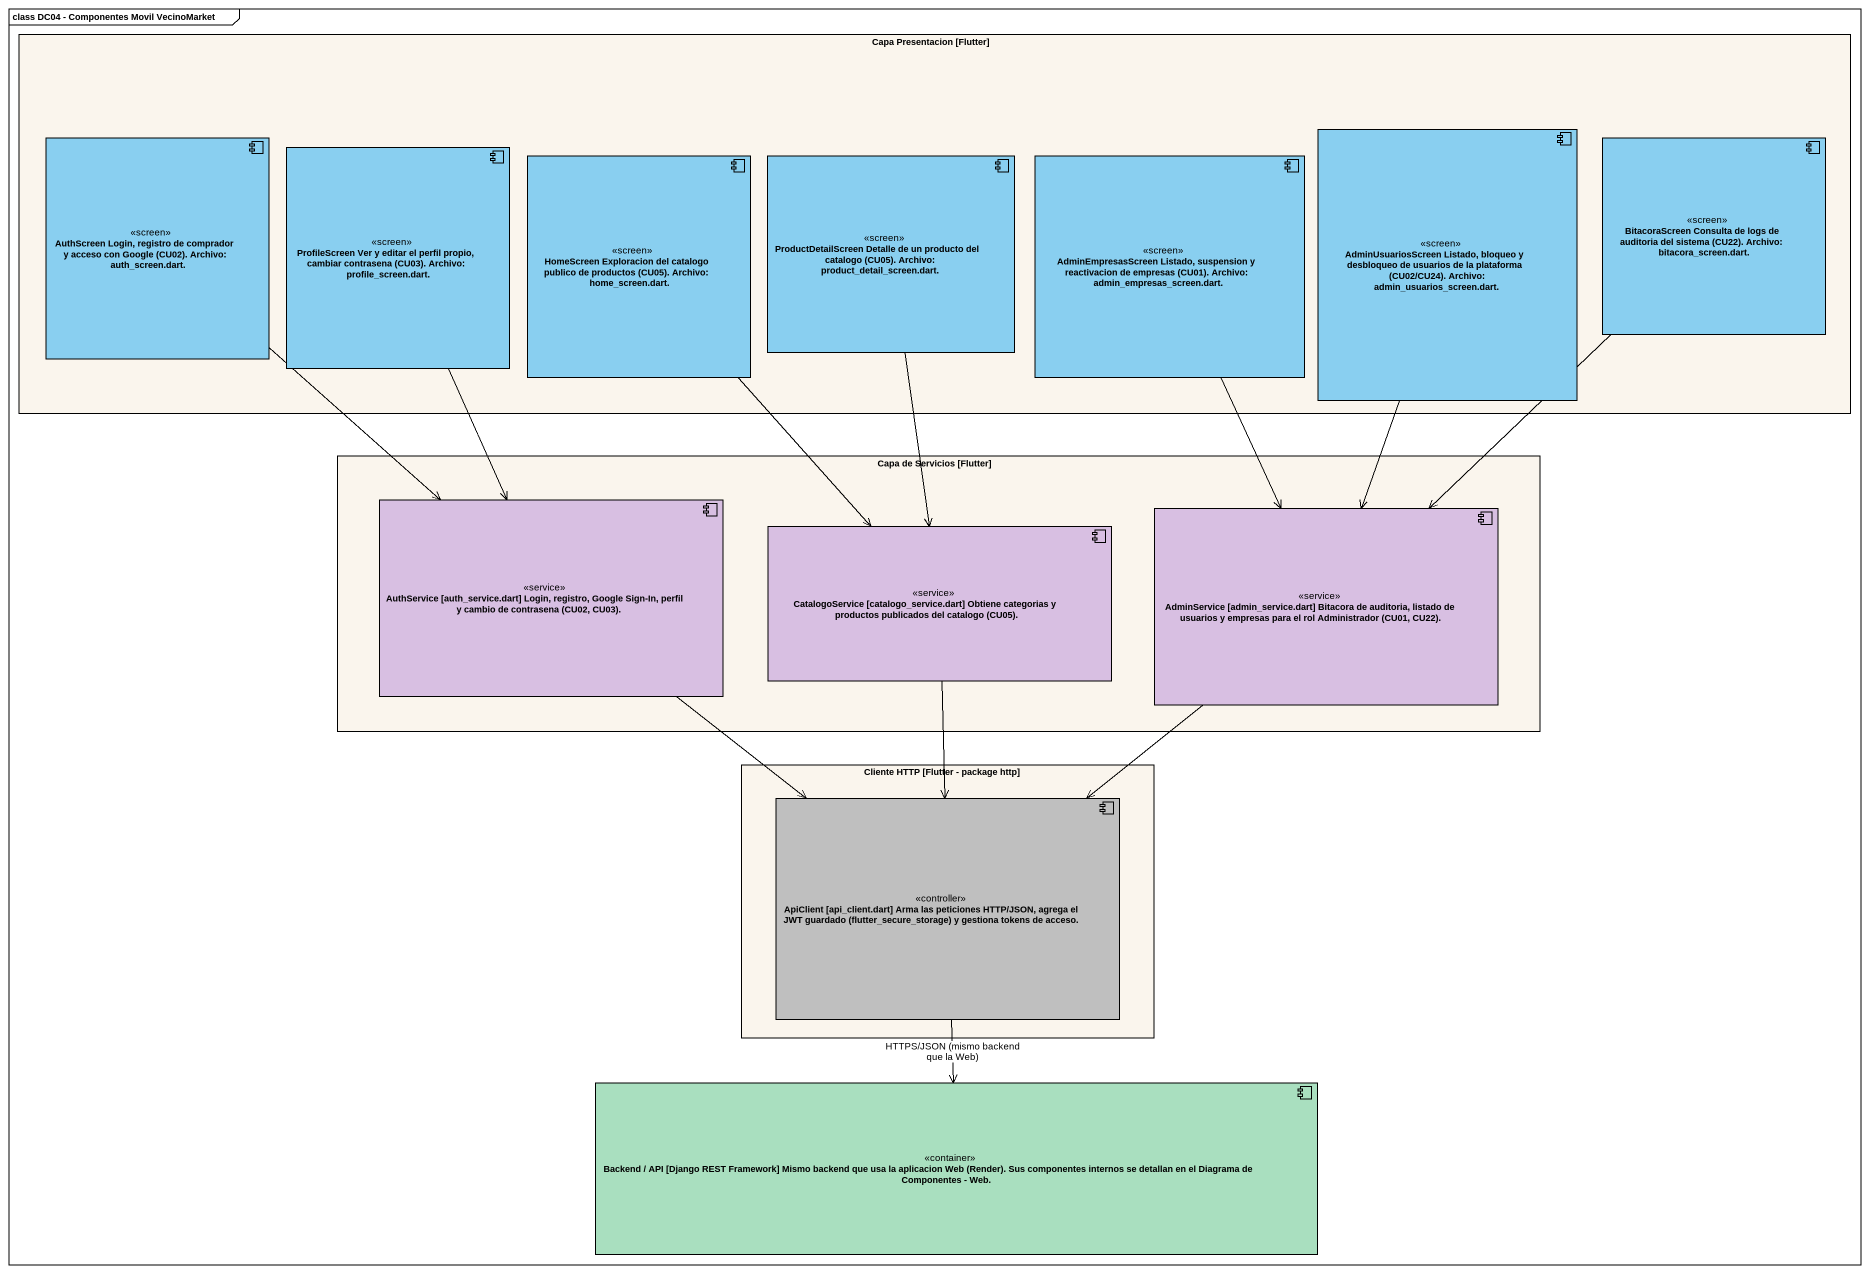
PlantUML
@startuml
mainframe class DC04 - Componentes Movil VecinoMarket
rectangle "Capa Presentacion [Flutter]" as Capa_Presentacion_Flutter #FAF5ED {
  component "AdminUsuariosScreen Listado, bloqueo y desbloqueo de usuarios de la plataforma (CU02/CU24). Archivo: admin_usuarios_screen.dart." as AdminUsuariosScreen_Listado <<screen>> #89CFF0
  component "AuthScreen Login, registro de comprador y acceso con Google (CU02). Archivo: auth_screen.dart." as AuthScreen_Login_registro <<screen>> #89CFF0
  component "ProfileScreen Ver y editar el perfil propio, cambiar contrasena (CU03). Archivo: profile_screen.dart." as ProfileScreen_Ver_y_editar <<screen>> #89CFF0
  component "HomeScreen Exploracion del catalogo publico de productos (CU05). Archivo: home_screen.dart." as HomeScreen_Exploracion_del <<screen>> #89CFF0
  component "ProductDetailScreen Detalle de un producto del catalogo (CU05). Archivo: product_detail_screen.dart." as ProductDetailScreen_Detalle <<screen>> #89CFF0
  component "AdminEmpresasScreen Listado, suspension y reactivacion de empresas (CU01). Archivo: admin_empresas_screen.dart." as AdminEmpresasScreen_Listado <<screen>> #89CFF0
  component "BitacoraScreen Consulta de logs de auditoria del sistema (CU22). Archivo: bitacora_screen.dart." as BitacoraScreen_Consulta_de <<screen>> #89CFF0
}
rectangle "Capa de Servicios [Flutter]" as Capa_de_Servicios_Flutter #FAF5ED {
  component "AuthService [auth_service.dart] Login, registro, Google Sign-In, perfil y cambio de contrasena (CU02, CU03)." as AuthService_auth_service <<service>> #D8BFE2
  component "AdminService [admin_service.dart] Bitacora de auditoria, listado de usuarios y empresas para el rol Administrador (CU01, CU22)." as AdminService_admin_service <<service>> #D8BFE2
  component "CatalogoService [catalogo_service.dart] Obtiene categorias y productos publicados del catalogo (CU05)." as CatalogoService_catalogo <<service>> #D8BFE2
}
rectangle "Cliente HTTP [Flutter - package http]" as Cliente_HTTP_Flutter #FAF5ED {
  component "ApiClient [api_client.dart] Arma las peticiones HTTP/JSON, agrega el JWT guardado (flutter_secure_storage) y gestiona tokens de acceso." as ApiClient_api_client_dart <<controller>> #BFBFBF
}
component "Backend / API [Django REST Framework] Mismo backend que usa la aplicacion Web (Render). Sus componentes internos se detallan en el Diagrama de Componentes - Web." as Backend_API_Django_REST <<container>> #A9DFBF
AdminUsuariosScreen_Listado --> AdminService_admin_service
AuthScreen_Login_registro --> AuthService_auth_service
ProfileScreen_Ver_y_editar --> AuthService_auth_service
HomeScreen_Exploracion_del --> CatalogoService_catalogo
ProductDetailScreen_Detalle --> CatalogoService_catalogo
AdminEmpresasScreen_Listado --> AdminService_admin_service
BitacoraScreen_Consulta_de --> AdminService_admin_service
AuthService_auth_service --> ApiClient_api_client_dart
AdminService_admin_service --> ApiClient_api_client_dart
CatalogoService_catalogo --> ApiClient_api_client_dart
ApiClient_api_client_dart --> Backend_API_Django_REST : HTTPS/JSON (mismo backend que la Web)
@enduml
